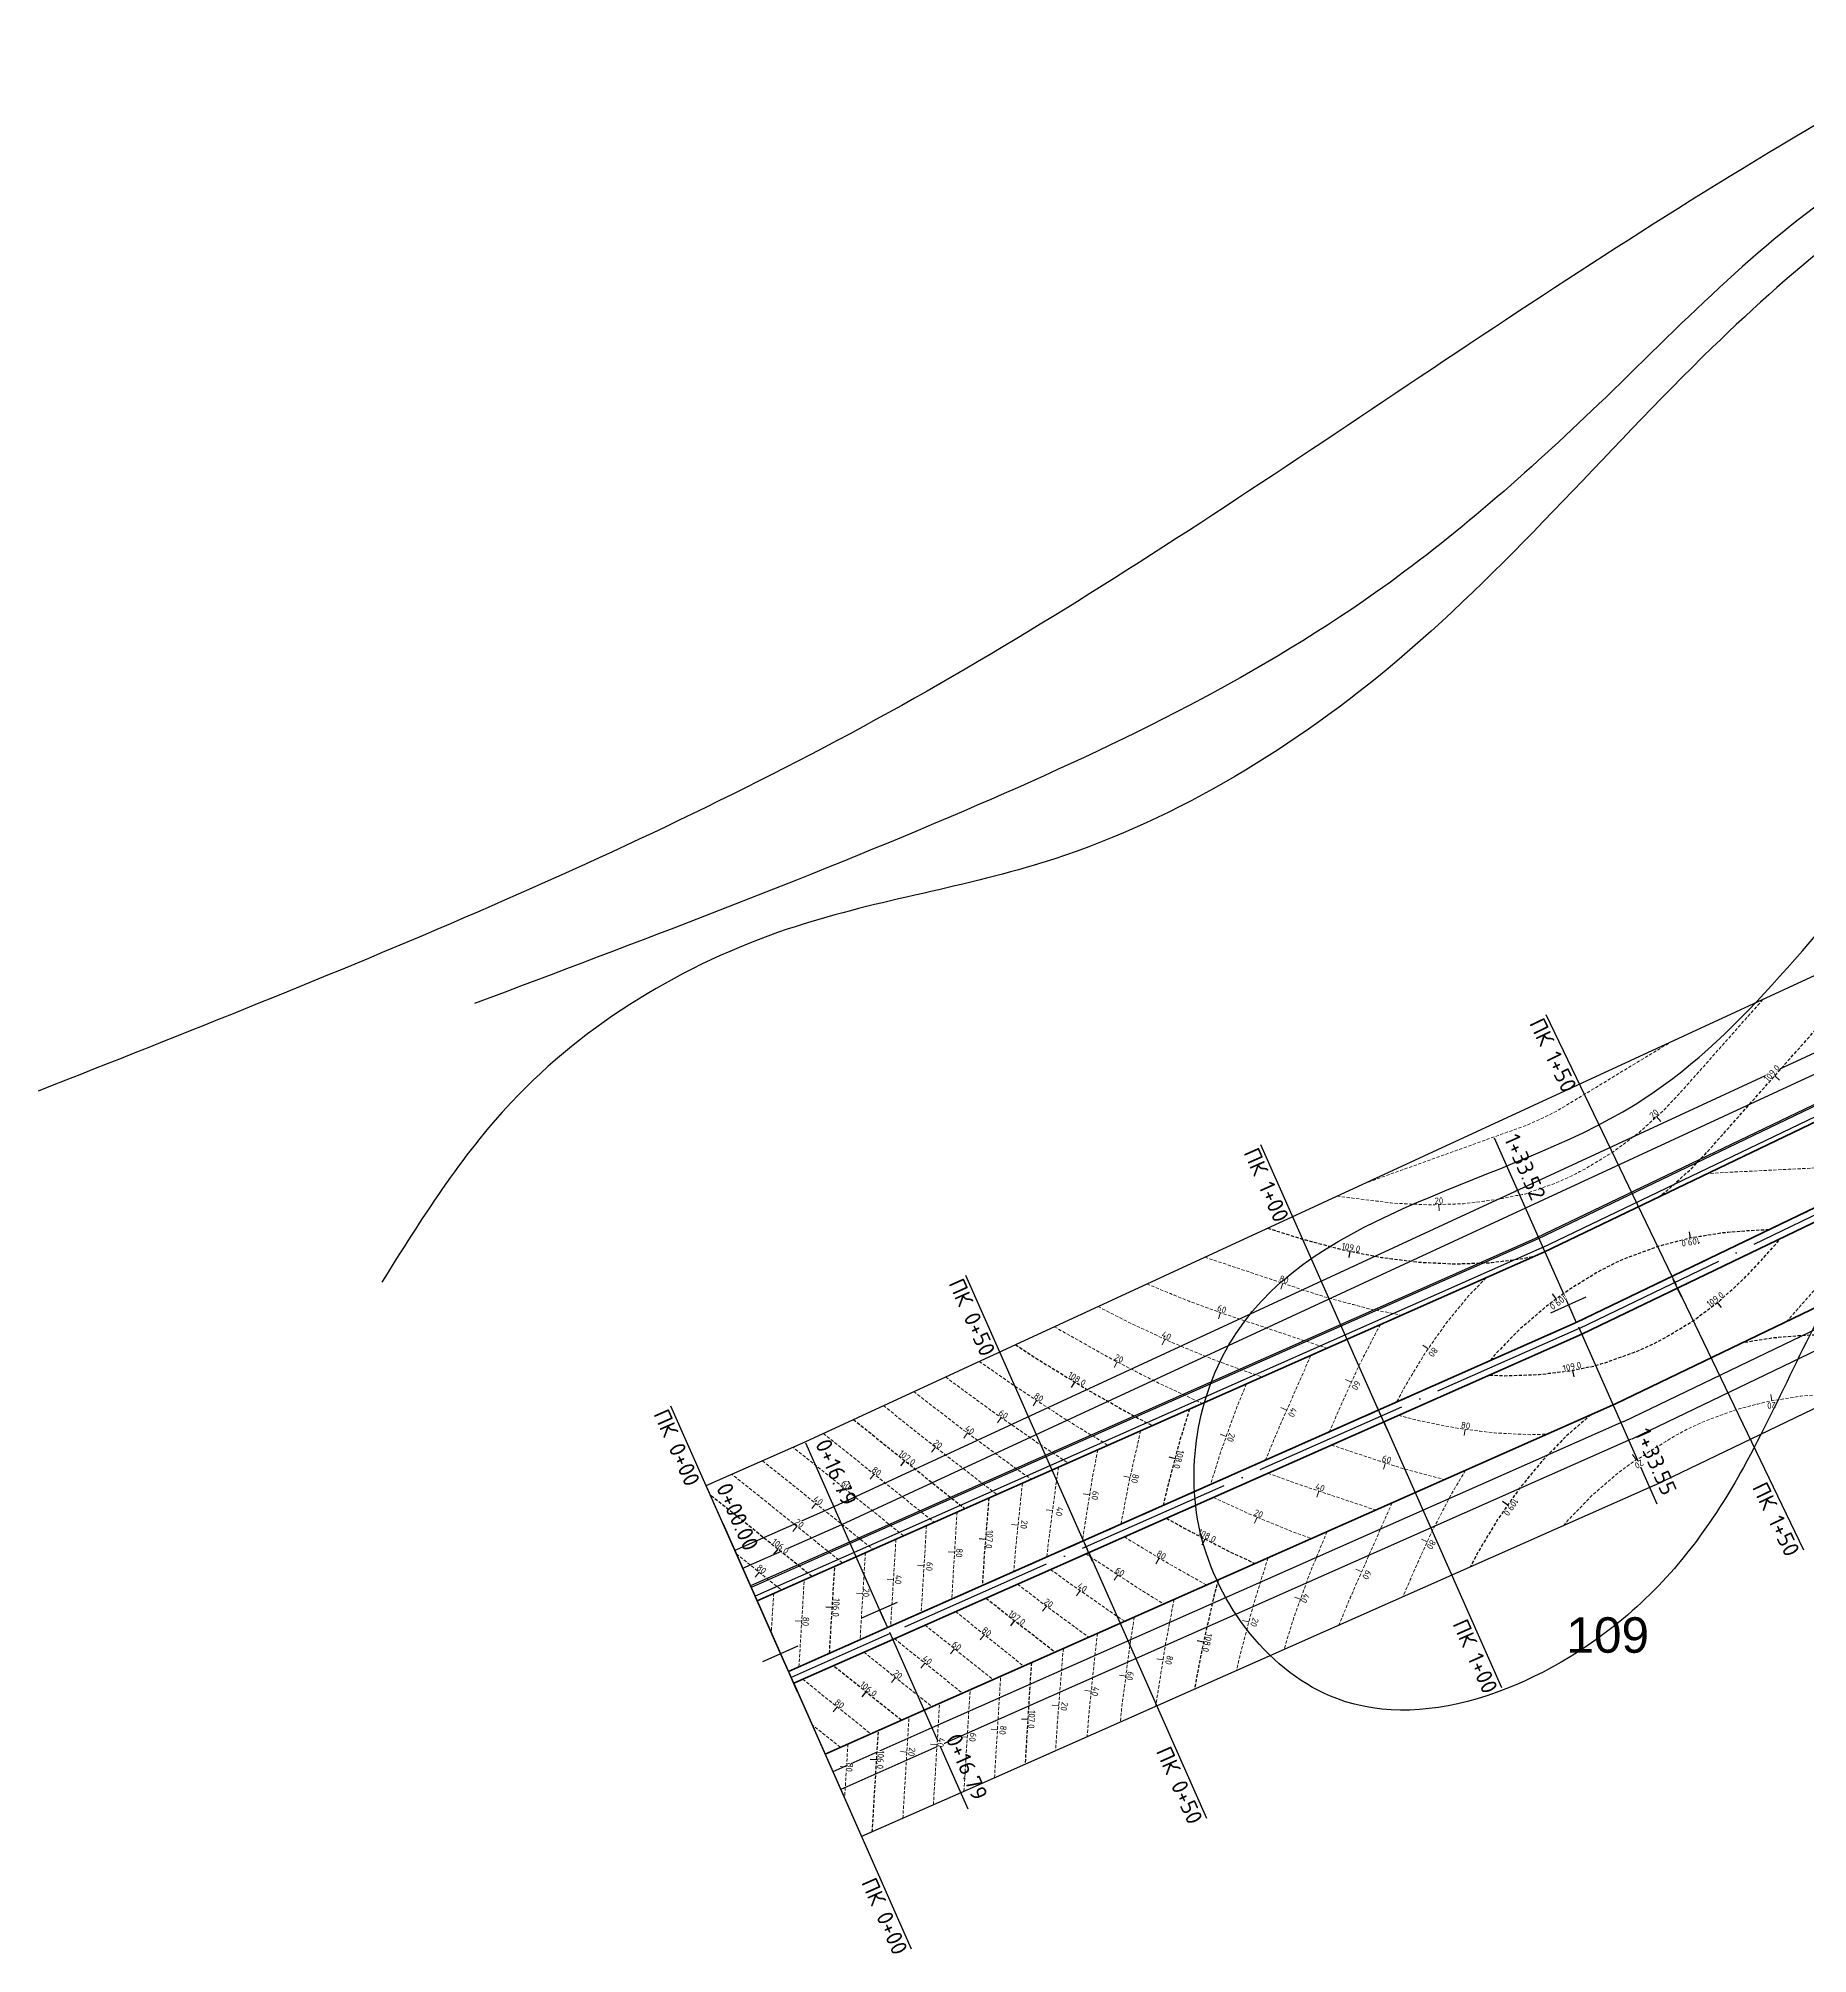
# Model space of a CAD drawing. Header units: metres. Extents: x 3746 to 7161, y 2134 to 3394.
# Drawn here: x 3745.5 to 4019.7, y 2146.8 to 2443.7 of the extents above; entities that cross this region are included whole.
import ezdxf

# ---------------------------------------------------------------- set-up
doc = ezdxf.new("R2010")
doc.units = ezdxf.units.M
for name, pattern in [('ACAD_ISO04W100', [30, 24, -3, 0, -3]), ('CENTER', [2, 1.25, -0.25, 0.25, -0.25]), ('DASHED', [0.75, 0.5, -0.25])]:
    doc.linetypes.add(name, pattern=pattern)
for name, color, linetype in [('C-ROAD-LINE', 1, 'Continuous'), ('C-ROAD-TEXT', 11, 'Continuous'), ('C-TOPO-MAJR', 9, 'Continuous'), ('C-TOPO-MAJR-N', 92, 'Continuous'), ('C-TOPO-MINR', 8, 'Continuous'), ('C-TOPO-MINR-N', 7, 'Continuous'), ('дорога', 7, 'Continuous'), ('Трасса_Броварський проспект_1-C-ROAD-TEXT', 1, 'Continuous'), ('Трасса_Броварський проспект_2-C-ROAD-TEXT', 11, 'Continuous')]:
    doc.layers.add(name, color=color, linetype=linetype)
doc.layers.add('горизонталі', color=160, linetype='Continuous', lineweight=25)
doc.styles.get("Standard").update_dxf_attribs({"font": 'arial.ttf'})
doc.styles.add('СПДС', font='isocpeur.ttf')

# ---------------------------------------------------------------- blocks, each defined once
blk = doc.blocks.new('НачКонКруговой')
for points in [[(-1.5, 1.5), (1.5, 1.5)], [(0, 1.5), (0, 0)]]:
    blk.add_lwpolyline(points)

msp = doc.modelspace()

# ---------------------------------------------------------------- linework, layer by layer
at = {"layer": 'C-ROAD-LINE', "color": 7, "linetype": 'CENTER', "lineweight": 30, "flags": 128}
for points in [[(3861.778, 2190.581), (3877.125, 2197.38), (3983.856, 2244.663), (4113.179, 2306.91), (4207.199, 2351.911), (4321.341, 2402.898), (4420.202, 2448.778), (4499.902, 2483.765), (4601.194, 2525.515), (4609.818, 2529.335)], [(3862.588, 2188.753), (3877.935, 2195.552), (3984.695, 2242.847), (4114.046, 2305.108), (4208.039, 2350.095), (4322.17, 2401.077), (4421.044, 2446.964), (4500.685, 2481.925), (4601.98, 2523.676), (4610.628, 2527.507)]]:
    msp.add_lwpolyline(points, dxfattribs=at)
at = {"layer": 'C-ROAD-TEXT', "color": 11, "linetype": 'Continuous', "lineweight": -3}
for p, q in [((3983.35, 2245.806), (3971.199, 2273.235)), ((3984.189, 2243.99), (3996.34, 2216.561)), ((3876.619, 2198.523), (3864.467, 2225.952)), ((3861.272, 2191.724), (3849.121, 2219.153)), ((3877.429, 2196.694), (3889.58, 2169.266))]:
    msp.add_line(p, q, dxfattribs=at)
at = {"layer": 'C-TOPO-MAJR-N', "color": 7, "linetype": 'DASHED', "lineweight": 30, "flags": 128}
for points, elevation in [([(3996.518, 2264.056), (3996.598, 2264.115), (3997.851, 2265.052), (3997.873, 2265.068), (3997.921, 2265.112), (4000.531, 2267.476), (4000.618, 2267.556), (4001.738, 2268.57), (4003.877, 2270.835), (4004.266, 2271.247), (4004.415, 2271.404), (4004.445, 2271.435), (4005.093, 2272.167), (4007.868, 2275.298), (4010.217, 2277.948), (4011.465, 2279.356), (4013.024, 2281.115), (4015.063, 2283.415), (4015.64, 2284.066), (4016.186, 2284.683), (4017.607, 2286.285), (4018.66, 2287.474), (4019.935, 2288.912), (4022.258, 2291.533), (4025.159, 2294.805), (4025.855, 2295.591), (4029.203, 2299.369), (4029.453, 2299.65), (4030.545, 2300.882), (4030.576, 2300.918), (4030.639, 2300.988), (4033.684, 2304.424)], 109), ([(3936.034, 2259.299), (3939.002, 2258.362), (3941.229, 2257.659), (3941.47, 2257.583), (3941.933, 2257.46), (3945.261, 2256.577), (3946.961, 2256.127), (3947.666, 2255.94), (3949.915, 2255.495), (3951.334, 2255.214), (3952.413, 2255), (3953.661, 2254.754), (3955.268, 2254.551), (3957.204, 2254.308), (3958.053, 2254.201), (3959.452, 2254.025), (3960.525, 2253.972), (3962.872, 2253.858), (3964.568, 2253.776), (3965.041, 2253.753), (3967.836, 2253.849), (3968.337, 2253.866), (3970.207, 2253.931), (3970.428, 2253.938), (3970.733, 2253.976), (3973.6, 2254.331), (3973.701, 2254.344), (3975.611, 2254.581), (3977.501, 2254.976)], 109), ([(3970.434, 2236.53), (3972.72, 2236.418), (3973.275, 2236.438), (3978.107, 2236.604), (3979.61, 2236.79), (3983.291, 2237.246), (3984.735, 2237.544), (3986.851, 2237.981), (3987.017, 2238.055), (3987.035, 2238.06), (3987.659, 2238.242), (3988.413, 2238.461), (3990.703, 2239.288), (3993.14, 2240.168), (3994.359, 2240.716), (3995.533, 2241.244), (3996.613, 2241.795), (3997.651, 2242.326), (3999.744, 2243.597), (4001.945, 2244.934), (4003.703, 2246.253), (4006.022, 2247.992), (4007.342, 2249.192), (4009.882, 2251.501), (4010.511, 2252.17), (4012.584, 2254.372), (4013.647, 2255.575), (4015.503, 2257.676)], 109), ([(4013.711, 2259.033), (4011.665, 2258.931), (4010.489, 2258.872), (4007.342, 2258.614), (4006.559, 2258.55), (4002.998, 2257.978), (4001.408, 2257.722), (3998.431, 2256.95), (3996.475, 2256.443), (3993.887, 2255.495), (3991.758, 2254.714), (3990.614, 2254.197), (3989.591, 2253.734), (3988.357, 2253.1), (3987.258, 2252.535), (3984.879, 2251.074), (3982.975, 2249.905), (3982.608, 2249.611), (3981.99, 2249.177), (3981.918, 2249.163), (3981.818, 2249.09), (3979.979, 2247.743), (3978.979, 2246.979), (3977.78, 2245.947), (3975.02, 2243.571), (3974.328, 2242.859), (3971.264, 2239.706), (3971.125, 2239.537), (3970.459, 2238.728)], 109), ([(4047.104, 2244.031), (4039.686, 2243.66), (4038.825, 2243.617), (4035.942, 2243.473), (4033.205, 2243.336), (4028.848, 2243.118), (4021.246, 2242.737), (4018.257, 2242.588), (4018.062, 2242.572), (4018.015, 2242.568), (4014.727, 2242.299), (4014.327, 2242.266), (4009.568, 2241.501)], 109), ([(3896.943, 2241.234), (3900.192, 2239.107), (3900.537, 2238.881), (3901.336, 2238.393), (3905.126, 2236.075), (3906.733, 2235.092), (3908.037, 2234.295), (3909.82, 2233.286), (3912.502, 2231.769), (3914.903, 2230.41), (3915.335, 2230.166), (3918.181, 2228.693)], 108), ([(3871.841, 2229.635), (3875.448, 2226.742), (3877, 2225.498), (3881.072, 2222.232), (3885.482, 2218.696), (3885.766, 2218.468), (3885.836, 2218.411), (3888.69, 2216.141), (3888.762, 2216.083), (3888.841, 2216.022), (3889.11, 2215.814)], 107), ([(3923.924, 2231.237), (3922.923, 2228.005), (3922.445, 2226.461), (3921.52, 2222.974), (3920.397, 2218.739), (3920.2, 2217.865), (3919.849, 2216.307)], 108), ([(3986.128, 2230.364), (3982.694, 2227.407), (3982.323, 2227.088), (3981.563, 2226.306), (3981.446, 2226.186), (3979.209, 2223.883), (3978.567, 2223.222), (3976.3, 2220.465), (3975.013, 2218.9), (3974.587, 2218.291), (3974.231, 2217.784), (3973.079, 2216.141), (3971.662, 2214.12), (3970.762, 2212.623), (3968.514, 2208.883), (3968.445, 2208.75), (3967.826, 2207.554), (3967.753, 2207.412), (3967.419, 2206.768)], 109), ([(3865.412, 2205.316), (3864.027, 2206.426), (3863.324, 2206.99), (3858.403, 2210.936), (3854.842, 2213.792), (3850.073, 2217.616), (3849.652, 2217.954)], 106), ([(3892.824, 2217.46), (3892.422, 2212.406), (3892.113, 2208.519), (3892.048, 2207.517), (3891.872, 2204.788), (3891.834, 2204.176), (3891.817, 2203.889)], 107), ([(3920.347, 2214.341), (3923.014, 2212.832), (3926.041, 2211.265), (3930.11, 2209.159), (3934.085, 2207.305)], 108), ([(3868.141, 2193.4), (3868.492, 2199.163), (3868.963, 2206.889)], 106), ([(3928.372, 2204.774), (3927.909, 2203.027), (3927.703, 2202.249), (3927.372, 2200.782), (3927.272, 2200.34), (3926.505, 2196.939), (3925.858, 2194.069), (3925.454, 2191.942), (3924.671, 2187.824)], 108), ([(3892.41, 2201.964), (3893.516, 2201.077), (3893.94, 2200.74), (3896.441, 2198.749), (3903.127, 2193.588)], 107), ([(3879.277, 2183.021), (3875.438, 2186.099), (3868.734, 2191.475)], 106), ([(3899.414, 2191.943), (3899.279, 2189.846), (3899.257, 2189.511), (3899.195, 2188.556), (3899.179, 2188.295), (3898.762, 2181.456), (3898.443, 2176.201)], 107), ([(3874.767, 2165.711), (3874.943, 2168.595), (3875.035, 2170.12), (3875.435, 2176.687), (3875.725, 2181.448)], 106)]:
    msp.add_lwpolyline(points, dxfattribs=dict(at, elevation=elevation))
at = {"layer": 'C-TOPO-MINR-N', "color": 7, "linetype": 'DASHED', "lineweight": 5, "flags": 128}
for points, elevation in [([(3946.759, 2264.255), (3952.918, 2263.48), (3953.154, 2263.451), (3955.117, 2263.203), (3955.402, 2263.168), (3958.14, 2263.034), (3958.821, 2263.001), (3959.314, 2262.977), (3960.991, 2262.896), (3961.931, 2262.928), (3964.286, 2263.009), (3965.009, 2263.034), (3966.377, 2263.081), (3968.275, 2263.316), (3969.549, 2263.474), (3970.671, 2263.611), (3971.554, 2263.721), (3972.989, 2264.021), (3974.61, 2264.358), (3974.717, 2264.35), (3974.944, 2264.397), (3975.492, 2264.52), (3975.919, 2264.583), (3977.595, 2265.185), (3979.172, 2265.751), (3979.869, 2266.002), (3980.65, 2266.282), (3981.931, 2266.855), (3983.045, 2267.353), (3983.382, 2267.525), (3983.772, 2267.723), (3984.42, 2268.053), (3985.164, 2268.431), (3986.567, 2269.28), (3988.12, 2270.22), (3988.807, 2270.635), (3989.462, 2271.032), (3990.893, 2272.101), (3992.269, 2273.13), (3992.862, 2273.573), (3993.544, 2274.083), (3995.07, 2275.465), (3996.201, 2276.49), (3996.94, 2277.16), (3997.409, 2277.584), (3998.304, 2278.532), (3999.937, 2280.261), (3999.992, 2280.319), (4000.115, 2280.45), (4002.778, 2283.453), (4003.539, 2284.312), (4004.183, 2285.039), (4007.136, 2288.371), (4012.819, 2294.782)], 109.2), ([(3950.897, 2266.167), (3976.311, 2275.293), (3976.321, 2275.296), (3976.336, 2275.303), (3978.716, 2276.368), (3979.436, 2276.734), (3979.443, 2276.738), (3980.825, 2277.441), (3980.835, 2277.446), (3998.727, 2288.27)], 109.4), ([(4035.106, 2269.331), (4028.498, 2269), (4023.837, 2268.767), (4016.719, 2268.411), (4006.152, 2267.882), (4005.94, 2267.865), (4004.144, 2267.718)], 108.8), ([(4016.369, 2244.775), (4016.863, 2245.3), (4016.921, 2245.362), (4024.196, 2253.596), (4028.645, 2258.632), (4032.049, 2262.485), (4036.898, 2267.974)], 108.8), ([(3926.284, 2254.793), (3930.229, 2253.476), (3935.072, 2251.859), (3936.647, 2251.334), (3938.568, 2250.692), (3941.755, 2249.628), (3942.43, 2249.415), (3943.052, 2249.219), (3944.088, 2248.892), (3945.52, 2248.44), (3948.274, 2247.709), (3949.312, 2247.434), (3949.841, 2247.294), (3951.717, 2246.797), (3952.232, 2246.695), (3955.384, 2246.071), (3956.783, 2245.794)], 108.8), ([(3917.315, 2250.649), (3920.959, 2249.147), (3921.266, 2249.02), (3921.52, 2248.915), (3923.862, 2247.95), (3926.641, 2246.952), (3927.842, 2246.521), (3928.779, 2246.184), (3929.364, 2245.974), (3931.814, 2245.156), (3934.279, 2244.333), (3936.399, 2243.626), (3940.697, 2242.191), (3945.232, 2240.677)], 108.6), ([(3969.886, 2251.599), (3967.597, 2249.244), (3967.214, 2248.849), (3964.625, 2245.702), (3963.66, 2244.527), (3961.861, 2241.962), (3960.308, 2239.748), (3959.284, 2238.045), (3957.159, 2234.511), (3956.877, 2233.967), (3956.034, 2232.337)], 108.8), ([(3909.747, 2247.151), (3911.575, 2246.205), (3913.978, 2244.961), (3914.33, 2244.78), (3915.073, 2244.433), (3918.547, 2242.813), (3920.156, 2242.062), (3921.222, 2241.565), (3923.165, 2240.764), (3925.316, 2239.877), (3927.101, 2239.142), (3927.913, 2238.807), (3928.876, 2238.461), (3931.892, 2237.378), (3932.073, 2237.313), (3933.414, 2236.831), (3935.203, 2236.234)], 108.4), ([(3953.529, 2244.353), (3953.204, 2243.812), (3953.109, 2243.654), (3950.987, 2239.554), (3950.163, 2237.961), (3949.314, 2236.115), (3948.513, 2234.374), (3947.066, 2231.085), (3945.579, 2227.706)], 108.6), ([(3902.964, 2244.017), (3907.701, 2241.336), (3908.452, 2240.911), (3909.124, 2240.531), (3911.285, 2239.309), (3913.143, 2238.347), (3915.626, 2237.062), (3916.743, 2236.484), (3918.38, 2235.637), (3921.846, 2234.02), (3922.597, 2233.67), (3922.945, 2233.507), (3925.273, 2232.422), (3925.372, 2232.381), (3925.959, 2232.139)], 108.2), ([(3891.335, 2238.643), (3893.816, 2236.917), (3894.128, 2236.699), (3896.884, 2234.782), (3899.703, 2232.936), (3901.597, 2231.696), (3902.883, 2230.854), (3904.587, 2229.738), (3908.535, 2227.324), (3909.176, 2226.932), (3909.448, 2226.766), (3911.289, 2225.64)], 107.8), ([(3942.725, 2239.566), (3940.067, 2233.527), (3937.481, 2227.651), (3937.031, 2226.563), (3935.694, 2223.326)], 108.4), ([(3886.106, 2236.227), (3889.232, 2233.929), (3889.882, 2233.452), (3890.524, 2232.98), (3893.029, 2231.139), (3895.307, 2229.555), (3897.866, 2227.774), (3900.12, 2226.205), (3900.934, 2225.639), (3901.767, 2225.094), (3905.112, 2222.904)], 107.6), ([(3881.195, 2233.957), (3884.867, 2231.123), (3885.746, 2230.444), (3887.851, 2228.819), (3888.971, 2227.954), (3891.245, 2226.284), (3893.932, 2224.309), (3896.591, 2222.356), (3897.079, 2221.996), (3899.408, 2220.376)], 107.4), ([(3932.75, 2235.148), (3931.589, 2232.337), (3931.198, 2231.392), (3929.889, 2227.759), (3928.745, 2224.583), (3928.242, 2222.959), (3927.189, 2219.559)], 108.2), ([(4025.709, 2233.733), (4022.594, 2233.577), (4022.573, 2233.576), (4022.352, 2233.558), (4021.974, 2233.527), (4018.664, 2233.256), (4017.583, 2233.082), (4013.513, 2232.428), (4013.055, 2232.309), (4011.988, 2232.032), (4010.857, 2231.739), (4008.58, 2231.149), (4006.799, 2230.496), (4003.863, 2229.42), (4003.299, 2229.165), (4002.454, 2228.783), (4002.149, 2228.645), (4001.696, 2228.44), (4000.76, 2227.959), (3999.363, 2227.24), (3997.717, 2226.23), (3995.08, 2224.61), (3994.663, 2224.317), (3993.909, 2223.785), (3993.908, 2223.785), (3993.906, 2223.784), (3993.642, 2223.661), (3993.641, 2223.661), (3993.601, 2223.643), (3993.525, 2223.61), (3993.436, 2223.571), (3993.268, 2223.497), (3992.309, 2222.797), (3990.332, 2221.353), (3989.298, 2220.463), (3986.374, 2217.945), (3986.22, 2217.787), (3985.497, 2217.043), (3985.114, 2216.648), (3982.618, 2214.079), (3982.504, 2213.941), (3981.872, 2213.172)], 109.2), ([(3876.504, 2231.79), (3879.982, 2229.001), (3881.431, 2227.839), (3881.525, 2227.764), (3881.786, 2227.554), (3882.774, 2226.768), (3884.711, 2225.226), (3886.854, 2223.572), (3889.796, 2221.301), (3890.473, 2220.779), (3893.022, 2218.811), (3893.257, 2218.638), (3894.095, 2218.023)], 107.2), ([(3956.321, 2230.277), (3959.396, 2229.462), (3960.803, 2229.184), (3965.39, 2228.276), (3968.938, 2227.83), (3971.182, 2227.547), (3976.201, 2227.303), (3976.771, 2227.275), (3979.358, 2227.365)], 108.8), ([(3867.177, 2227.48), (3872.568, 2223.157), (3876.538, 2219.973), (3881.05, 2216.355), (3882.163, 2215.463), (3884.352, 2213.707)], 106.8), ([(3916.347, 2227.881), (3915.165, 2222.641), (3914.502, 2219.702), (3914.052, 2217.335), (3913.305, 2213.408)], 107.8), ([(3879.617, 2211.609), (3877.629, 2213.203), (3876.618, 2214.014), (3875.266, 2215.098), (3871.429, 2218.175), (3869.417, 2219.788), (3868.137, 2220.815), (3867.539, 2221.294), (3865.975, 2222.549), (3862.485, 2225.347)], 106.6), ([(3909.709, 2224.94), (3909.147, 2221.987), (3908.809, 2220.208), (3908.222, 2216.503), (3907.369, 2211.114), (3907.35, 2210.969), (3907.323, 2210.758)], 107.6), ([(3945.929, 2225.673), (3953.485, 2223.151), (3955.638, 2222.471), (3957.25, 2221.962), (3963.443, 2220.32), (3963.447, 2220.319), (3963.454, 2220.318)], 108.6), ([(3870.147, 2207.414), (3867.755, 2209.331), (3862.937, 2213.195), (3859.274, 2216.133), (3857.313, 2217.705), (3853.015, 2221.152)], 106.2), ([(3857.75, 2223.25), (3861.847, 2219.964), (3863.705, 2218.474), (3867.066, 2215.779), (3870.026, 2213.406), (3870.582, 2212.959), (3872.187, 2211.672), (3874.882, 2209.511)], 106.4), ([(3903.634, 2222.249), (3903.442, 2221.038), (3903.318, 2220.257), (3902.688, 2215.391), (3902.081, 2210.706), (3901.977, 2209.704), (3901.835, 2208.327)], 107.4), ([(3936.064, 2221.303), (3941.093, 2219.497), (3952.789, 2215.592)], 108.4), ([(3966.707, 2221.759), (3964.913, 2218.775), (3964.463, 2218.026), (3963.934, 2217.003), (3963.775, 2216.697), (3962.379, 2213.998), (3961.517, 2212.332), (3960.774, 2210.716), (3959.868, 2208.744), (3959.365, 2207.602), (3958.121, 2204.773), (3957.674, 2203.757), (3956.959, 2202.132)], 108.8), ([(3898.022, 2219.762), (3897.428, 2214.02), (3896.996, 2209.841), (3896.864, 2208.192), (3896.694, 2206.049)], 107.2), ([(3887.909, 2215.282), (3887.84, 2214.223), (3887.821, 2213.931), (3887.318, 2205.663), (3887.082, 2201.791)], 106.8), ([(3927.633, 2217.568), (3932.952, 2215.088), (3937.326, 2213.285), (3939.643, 2212.33), (3942.836, 2211.183)], 108.2), ([(3955.296, 2216.703), (3954.282, 2214.397), (3954.07, 2213.916), (3951.322, 2207.671), (3948.836, 2202.02), (3948.79, 2201.908), (3948.627, 2201.514), (3948.305, 2200.734), (3947.072, 2197.751)], 108.6), ([(3883.168, 2213.182), (3882.801, 2207.151), (3882.347, 2199.693)], 106.6), ([(3945.268, 2212.26), (3944.971, 2211.585), (3944.785, 2211.163), (3944.593, 2210.698), (3944.576, 2210.657), (3943.108, 2207.104), (3942.553, 2205.76), (3941.386, 2202.519), (3940.101, 2198.952), (3939.967, 2198.518), (3939.576, 2197.256), (3939.334, 2196.473), (3938.561, 2193.979)], 108.4), ([(3853.703, 2208.811), (3858.087, 2205.294), (3858.892, 2204.649), (3859.494, 2204.167), (3860.677, 2203.218)], 105.8), ([(3873.698, 2208.987), (3873.491, 2205.584), (3873.042, 2198.223), (3872.876, 2195.498)], 106.2), ([(3878.433, 2211.085), (3878.284, 2208.639), (3877.966, 2203.418), (3877.612, 2197.596)], 106.4), ([(3907.878, 2208.817), (3908.614, 2208.305), (3909.997, 2207.399), (3916.317, 2203.261), (3919.947, 2201.041)], 107.6), ([(3913.825, 2211.451), (3919.767, 2207.818), (3926.563, 2203.972)], 107.8), ([(3902.405, 2206.392), (3904.759, 2204.662), (3910.078, 2200.961), (3912.664, 2199.162), (3913.892, 2198.358)], 107.4), ([(3936.085, 2208.191), (3936.06, 2208.121), (3936.05, 2208.095), (3935.573, 2206.555), (3935.525, 2206.399), (3934.345, 2202.587), (3933.801, 2200.829), (3932.972, 2197.702), (3931.753, 2193.106), (3931.699, 2192.866), (3931.323, 2191.197), (3931.294, 2191.07), (3931.216, 2190.724)], 108.2), ([(3863.406, 2191.303), (3863.942, 2200.102), (3864.228, 2204.791)], 105.8), ([(3897.277, 2204.12), (3900.701, 2201.477), (3908.311, 2195.885)], 107.2), ([(3859.493, 2202.694), (3859.392, 2201.042), (3859.12, 2196.581)], 105.6), ([(3887.675, 2199.866), (3897.566, 2191.934), (3898.22, 2191.414)], 106.8), ([(3921.528, 2201.741), (3920.629, 2197.016), (3920.165, 2194.574), (3919.995, 2193.5), (3919.829, 2192.452), (3919.486, 2190.285), (3918.726, 2185.48), (3918.711, 2185.366), (3918.686, 2185.172)], 107.8), ([(3882.939, 2197.769), (3886.315, 2195.062), (3893.482, 2189.315)], 106.6), ([(3915.37, 2199.013), (3914.882, 2195.929), (3914.675, 2194.623), (3914.104, 2190.212), (3913.438, 2185.072), (3913.408, 2184.775), (3913.197, 2182.739)], 107.6), ([(3878.204, 2195.671), (3883.158, 2191.698), (3888.747, 2187.217)], 106.4), ([(3904.384, 2194.145), (3904.329, 2193.606), (3904.302, 2193.349), (3903.826, 2187.355), (3903.47, 2182.883), (3903.43, 2182.252), (3903.308, 2180.369), (3903.298, 2180.22), (3903.229, 2179.152), (3903.2, 2178.67), (3903.178, 2178.299)], 107.2), ([(3909.682, 2196.493), (3909.496, 2195.058), (3909.387, 2194.214), (3909.206, 2192.461), (3909.146, 2191.878), (3908.763, 2188.172), (3908.353, 2184.206), (3908.235, 2182.718), (3908.055, 2180.461)], 107.4), ([(3873.469, 2193.573), (3881.755, 2186.929), (3884.012, 2185.119)], 106.2), ([(3863.999, 2189.378), (3865.538, 2188.144), (3874.542, 2180.923)], 105.8), ([(3893.708, 2174.103), (3893.821, 2175.97), (3893.882, 2176.958), (3894.325, 2184.242), (3894.665, 2189.839)], 106.8), ([(3884.237, 2169.906), (3884.33, 2171.433), (3884.458, 2173.538), (3884.61, 2176.033), (3884.849, 2179.946), (3884.955, 2181.696), (3885.196, 2185.643)], 106.4), ([(3888.973, 2172.004), (3889.216, 2176.006), (3889.324, 2177.781), (3889.534, 2181.226), (3889.831, 2186.101), (3889.887, 2187.028), (3889.93, 2187.741)], 106.6), ([(3869.807, 2178.826), (3865.432, 2182.334)], 105.6), ([(3879.502, 2167.809), (3879.883, 2174.06), (3880.408, 2182.681), (3880.461, 2183.546)], 106.2), ([(3870.99, 2179.35), (3870.988, 2179.313), (3870.985, 2179.263), (3870.655, 2173.851), (3870.478, 2170.943)], 105.8)]:
    msp.add_lwpolyline(points, dxfattribs=dict(at, elevation=elevation))
at = {"layer": 'горизонталі'}
msp.add_spline([(4116.328, 2466.646), (4096.998, 2459.789), (4063.129, 2441.275), (4026.045, 2421.228), (3987.289, 2386.981), (3952.751, 2357.795), (3888.957, 2323.937), (3813.117, 2294.089)], degree=3, dxfattribs=at)
at = {"layer": 'дорога', "ltscale": 0.5}
msp.add_lwpolyline([(3977.755, 2257.818), (4106.114, 2319.428, 0.0243199), (4107.567, 2320.214), (4133.647, 2336.017, -0.0245951), (4135.118, 2336.812), (4189.916, 2363.04, 0.2913645), (4199.576, 2378.538), (4199.407, 2396.091), (4196.996, 2407.544), (4187.108, 2438.632), (4174.627, 2473.513), (4165.104, 2496.219), (4155.951, 2510.465), (4131.446, 2548.284), (4096.424, 2601.062)], format="xyb", dxfattribs=at)
at = {"layer": 'дорога'}
for points in [[(4096.632, 2601.2), (4131.655, 2548.421), (4156.161, 2510.601), (4165.326, 2496.336), (4174.86, 2473.603), (4187.345, 2438.712), (4197.238, 2407.608), (4199.656, 2396.118), (4199.828, 2378.378, -0.2913645), (4190.168, 2362.879), (4135.209, 2336.575, 0.0245909), (4133.739, 2335.78), (4107.709, 2320.008, -0.0243103), (4106.256, 2319.222), (3977.863, 2257.593)], [(3978.512, 2256.24), (4107.105, 2317.986, 0.024423), (4108.564, 2318.776), (4134.256, 2334.363, -0.0247356), (4135.735, 2335.163), (4191.677, 2361.939, 0.2913645), (4201.337, 2377.437), (4201.155, 2396.282), (4198.691, 2407.991), (4188.766, 2439.192), (4176.259, 2474.146), (4166.659, 2497.037), (4157.421, 2511.414), (4132.909, 2549.243), (4097.882, 2602.03)], [(4091.424, 2597.744), (4126.428, 2544.994), (4150.909, 2507.212), (4159.773, 2493.416), (4169.031, 2471.34), (4181.423, 2436.711), (4191.187, 2406.013), (4193.413, 2395.438), (4193.54, 2382.297, -0.2913645), (4183.88, 2366.799), (4132.679, 2342.293, 0.0243014), (4131.226, 2341.508), (4104.278, 2325.223, -0.0275272), (4102.626, 2324.345), (3868.822, 2216.123), (3853.475, 2209.325)], [(3849.02, 2219.382), (3864.366, 2226.181), (4096.327, 2333.372, 0.0283861), (4098.029, 2334.279), (4125.283, 2350.854, -0.0250027), (4126.777, 2351.663), (4172.813, 2373.697, 0.2913644), (4182.472, 2389.195), (4182.424, 2394.24), (4180.537, 2403.206), (4171, 2433.19), (4158.774, 2467.357), (4150, 2488.277), (4141.666, 2501.248), (4117.23, 2538.962), (4082.259, 2591.662)], [(3854.69, 2206.582), (3870.037, 2213.38), (4104.323, 2321.872, 0.0275586), (4105.977, 2322.751), (4132.511, 2338.797, -0.0243736), (4133.969, 2339.584), (4186.871, 2364.905)]]:
    msp.add_lwpolyline(points, format="xyb", dxfattribs=at)
at = {"layer": 'дорога', "color": 7, "lineweight": 35}
msp.add_lwpolyline([(4135.224, 2334.088), (4108.992, 2318.16, -0.024491), (4107.528, 2317.367), (3978.837, 2255.564)], format="xyb", dxfattribs=at)
at = {"layer": 'дорога', "lineweight": 35}
for points in [[(3983.856, 2244.663), (4113.179, 2306.91)], [(3984.695, 2242.847), (4114.046, 2305.108)], [(3984.695, 2242.847), (3877.935, 2195.552), (3862.588, 2188.753)]]:
    msp.add_lwpolyline(points, dxfattribs=at)
at = {"layer": 'дорога', "linetype": 'ACAD_ISO04W100'}
for points in [[(3984.29, 2243.762), (4113.612, 2306.009)], [(3984.29, 2243.762), (3877.53, 2196.466), (3862.183, 2189.667)]]:
    msp.add_lwpolyline(points, dxfattribs=at)
at = {"layer": 'дорога', "color": 7, "lineweight": 35}
for points in [[(3989.928, 2232.048), (4119.251, 2294.295)], [(3978.837, 2255.564), (3872.264, 2208.352), (3856.918, 2201.553)], [(3983.856, 2244.663), (3877.125, 2197.38), (3861.778, 2190.581)], [(3989.928, 2232.048), (3882.796, 2184.58), (3867.449, 2177.781)]]:
    msp.add_lwpolyline(points, dxfattribs=at)
at = {"layer": 'дорога'}
for points in [[(3991.229, 2229.345), (4120.552, 2291.592)], [(3992.531, 2226.642), (4121.853, 2288.889)], [(3996, 2219.433), (4125.295, 2281.667)], [(3977.824, 2257.85), (3871.252, 2210.637), (3855.905, 2203.839)], [(3977.926, 2257.622), (3871.353, 2210.409), (3856.007, 2203.61)], [(3978.533, 2256.25), (3871.961, 2209.037), (3856.614, 2202.239)], [(3991.144, 2229.305), (3884.011, 2181.837), (3868.664, 2175.038)], [(3996, 2219.433), (3888.467, 2171.78), (3873.12, 2164.981)], [(3851.606, 2213.542), (3876.934, 2156.37)]]:
    msp.add_lwpolyline(points, dxfattribs=at)
at = {"layer": 'дорога', "color": 7}
msp.add_lwpolyline([(3992.359, 2226.562), (3885.226, 2179.094), (3869.879, 2172.296)], dxfattribs=at)
at = {"layer": 'Трасса_Броварський проспект_1-C-ROAD-TEXT', "color": 1, "linetype": 'Continuous', "lineweight": -3}
for p, q in [((3998.705, 2251.81), (3979.188, 2292.357)), ((3953.208, 2231.085), (3934.982, 2272.229)), ((3907.493, 2210.833), (3889.267, 2251.977)), ((3861.778, 2190.581), (3843.551, 2231.725))]:
    msp.add_line(p, q, dxfattribs=at)
at = {"layer": 'Трасса_Броварський проспект_1-C-ROAD-TEXT', "color": 1, "linetype": 'Continuous', "lineweight": 30}
for p, q in [((3999.356, 2250.458), (3998.054, 2253.161)), ((3953.816, 2229.714), (3952.601, 2232.457)), ((3908.101, 2209.462), (3906.886, 2212.205)), ((3862.386, 2189.21), (3861.171, 2191.953))]:
    msp.add_line(p, q, dxfattribs=at)
at = {"layer": 'Трасса_Броварський проспект_2-C-ROAD-TEXT', "color": 1, "linetype": 'Continuous', "lineweight": 30}
for p, q in [((4000.166, 2248.629), (3998.865, 2251.332)), ((3954.626, 2227.886), (3953.411, 2230.629)), ((3908.911, 2207.634), (3907.696, 2210.376)), ((3863.196, 2187.381), (3861.981, 2190.124))]:
    msp.add_line(p, q, dxfattribs=at)
at = {"layer": 'Трасса_Броварський проспект_2-C-ROAD-TEXT', "color": 1, "linetype": 'Continuous', "lineweight": -3}
for p, q in [((3999.515, 2249.981), (4019.032, 2209.433)), ((3954.018, 2229.257), (3972.245, 2188.114)), ((3908.303, 2209.005), (3926.53, 2167.862)), ((3862.588, 2188.753), (3880.815, 2147.609))]:
    msp.add_line(p, q, dxfattribs=at)

# ---------------------------------------------------------------- block references
at = {"layer": 'C-ROAD-TEXT', "color": 11, "linetype": 'Continuous', "lineweight": -3, "xscale": 2, "yscale": 2, "zscale": 2}
for p, rotation in [((3983.856, 2244.663), 23.89355825739934), ((3877.125, 2197.38), 23.89380298345861), ((3861.778, 2190.581), 23.89380298345861)]:
    msp.add_blockref('НачКонКруговой', p, dxfattribs=dict(at, rotation=rotation))

# ---------------------------------------------------------------- texts
at = {"layer": 'C-ROAD-TEXT', "color": 11, "linetype": 'Continuous', "lineweight": -3, "char_height": 2.5, "style": 'СПДС'}
for s, insert, attachment_point, rotation in [('1+33.52', (3972.595, 2273.169), 7, 293.89354), ('1+33.55', (3997.225, 2217.637), 9, 293.8938), ('0+16.79', (3865.863, 2225.887), 7, 293.89378), ('0+00.00', (3850.517, 2219.088), 7, 293.89378), ('0+16.79', (3890.465, 2170.341), 9, 293.8938)]:
    msp.add_mtext(s, dxfattribs=dict(at, insert=insert, attachment_point=attachment_point, rotation=rotation))
at = {"layer": 'горизонталі', "insert": (3982.316, 2198.982), "char_height": 5.5, "attachment_point": 1}
msp.add_mtext_dynamic_manual_height_columns('109', width=1471.47524, gutter_width=12.5, heights=[0], dxfattribs=at)
at = {"layer": 'Трасса_Броварський проспект_1-C-ROAD-TEXT', "color": 1, "linetype": 'Continuous', "lineweight": -3, "char_height": 2.5, "attachment_point": 1, "style": 'СПДС'}
for s, insert, rotation in [('ПК{\\fISOCPEUR|b0|i0|c204|p34; }1+50', (3978.738, 2292.14), 295.70314), ('ПК{\\fISOCPEUR|b0|i0|c204|p34; }1+00', (3934.524, 2272.026), 293.89354), ('ПК{\\fISOCPEUR|b0|i0|c204|p34; }0+50', (3888.809, 2251.774), 293.89354), ('ПК{\\fISOCPEUR|b0|i0|c204|p34; }0+00', (3843.094, 2231.522), 293.89378)]:
    msp.add_mtext(s, dxfattribs=dict(at, insert=insert, rotation=rotation))
at = {"layer": 'Трасса_Броварський проспект_2-C-ROAD-TEXT', "color": 1, "linetype": 'Continuous', "lineweight": -3, "char_height": 2.5, "attachment_point": 3, "style": 'СПДС'}
for s, insert, rotation in [('ПК{\\fISOCPEUR|b0|i0|c204|p34; }1+50', (4018.582, 2209.216), 295.70296), ('ПК{\\fISOCPEUR|b0|i0|c204|p34; }1+00', (3971.788, 2187.911), 293.8938), ('ПК{\\fISOCPEUR|b0|i0|c204|p34; }0+50', (3926.073, 2167.659), 293.8938), ('ПК{\\fISOCPEUR|b0|i0|c204|p34; }0+00', (3880.358, 2147.407), 293.8938)]:
    msp.add_mtext(s, dxfattribs=dict(at, insert=insert, rotation=rotation))

# ---------------------------------------------------------------- next in the draw order: texts
at = {"layer": 'C-TOPO-MAJR', "color": 7, "linetype": 'Continuous', "lineweight": -3, "char_height": 1, "width": 2.727, "attachment_point": 5, "style": 'СПДС', "bg_fill": 3, "box_fill_scale": 1, "bg_fill_color": 256, "bg_fill_true_color": 13158600, "bg_fill_transparency": 0}
for s, insert, rotation in [('109.0', (4014.163, 2283.304, 109), 48.44768), ('109.0', (3948.946, 2256.298, 109), 348.80763), ('109.0', (4001.577, 2257.141, 109), 189.13308), ('109.0', (3981.079, 2247.805, 109), 216.22534), ('109.0', (4005.372, 2248.255, 109), 36.87754), ('109.0', (3983.187, 2237.837, 109), 11.65422), ('108.0', (3906.492, 2235.943, 108), 328.55535), ('107.0', (3880.179, 2223.717, 107), 321.2733), ('108.0', (3922.268, 2223.451, 108), 255.14998), ('109.0', (3973.748, 2216.05, 109), 234.9664), ('107.0', (3892.917, 2211.062, 107), 265.45202), ('108.0', (3926.635, 2211.633, 108), 332.63738), ('106.0', (3860.537, 2209.994, 106), 321.27325), ('106.0', (3869.175, 2200.493, 106), 266.51436), ('107.0', (3897.193, 2198.926, 107), 322.33535), ('108.0', (3926.691, 2195.035, 108), 257.2932), ('106.0', (3874.185, 2187.874, 106), 321.27325), ('107.0', (3899.467, 2183.158, 107), 266.5182), ('106.0', (3876.05, 2176.902, 106), 266.51436)]:
    msp.add_mtext(s, dxfattribs=dict(at, insert=insert, rotation=rotation))
at = {"layer": 'C-TOPO-MINR', "color": 7, "linetype": 'Continuous', "lineweight": -3, "char_height": 1, "attachment_point": 5, "style": 'СПДС', "bg_fill": 3, "box_fill_scale": 1, "bg_fill_color": 256, "bg_fill_true_color": 13158600, "bg_fill_transparency": 0}
for s, insert, width, rotation in [('20', (3995.895, 2277.023, 109.2), 1.212, 42.17552), ('20', (3962.558, 2263.55, 109.2), 1.212, 1.97142), ('80', (3938.557, 2251.329, 108.8), 1.212, 341.53943), ('60', (3928.934, 2246.766, 108.6), 1.212, 340.24354), ('40', (3920.348, 2242.635, 108.4), 1.313, 334.99542), ('20', (3913, 2239.097, 108.2), 1.212, 332.63747), ('80', (3961.656, 2240.071, 108.8), 1.212, 233.90417), ('60', (3949.737, 2234.92, 108.6), 1.212, 242.70671), ('80', (3900.565, 2233.089, 107.8), 1.212, 326.7855), ('60', (3895.076, 2230.446, 107.6), 1.212, 325.16992), ('40', (3939.878, 2230.741, 108.4), 1.313, 245.51702), ('20', (4014.114, 2231.821, 109.2), 1.212, 183.31011), ('20', (3884.929, 2225.82, 107.2), 1.212, 321.48461), ('40', (3889.879, 2228.032, 107.4), 1.313, 323.69157), ('20', (3930.368, 2226.843, 108.2), 1.212, 252.25752), ('80', (3966.704, 2228.715, 108.8), 1.212, 352.8267), ('60', (3954.459, 2223.473, 108.6), 1.212, 342.47948), ('80', (3875.441, 2221.622, 106.8), 1.212, 321.2733), ('80', (3915.483, 2220.474, 107.8), 1.212, 258.39396), ('20', (3993.586, 2222.705, 109.2), 1.212, 210.31642), ('40', (3866.397, 2217.084, 106.4), 1.313, 321.27325), ('60', (3870.703, 2219.526, 106.6), 1.212, 321.27367), ('60', (3909.324, 2217.856, 107.6), 1.212, 261.20212), ('40', (3944.151, 2219.109, 108.4), 1.313, 341.53929), ('40', (3903.757, 2215.363, 107.4), 1.313, 261.46308), ('20', (3934.619, 2215.049, 108.2), 1.212, 337.59872), ('20', (3863.467, 2213.539, 106.2), 1.212, 321.27325), ('20', (3898.284, 2213.35, 107.2), 1.212, 262.20349), ('80', (3888.247, 2208.961, 106.8), 1.212, 265.91769), ('80', (3919.552, 2208.652, 107.8), 1.212, 328.55527), ('80', (3961.389, 2210.247, 108.8), 1.212, 239.48993), ('80', (3857.608, 2206.448, 105.8), 1.212, 321.27325), ('60', (3883.636, 2206.851, 106.6), 1.212, 264.79231), ('60', (3913.144, 2206.056, 107.6), 1.212, 326.78542), ('60', (3951.398, 2205.553, 108.6), 1.212, 240.43006), ('20', (3873.819, 2202.787, 106.2), 1.212, 267.74563), ('40', (3878.803, 2204.818, 106.4), 1.313, 265.53258), ('40', (3907.312, 2203.617, 107.4), 1.313, 325.16986), ('20', (3902.094, 2201.198, 107.2), 1.212, 323.69151), ('40', (3941.84, 2201.921, 108.4), 1.313, 244.37041), ('80', (3864.463, 2198.323, 105.8), 1.212, 265.08297), ('80', (3892.51, 2196.758, 106.8), 1.212, 321.27325), ('20', (3933.995, 2198.192, 108.2), 1.212, 249.33148), ('60', (3887.877, 2194.579, 106.6), 1.212, 321.27325), ('20', (3878.73, 2190.123, 106.2), 1.212, 321.27325), ('40', (3883.303, 2192.351, 106.4), 1.313, 321.27325), ('80', (3920.77, 2192.344, 107.8), 1.212, 255.18313), ('40', (3909.323, 2187.466, 107.4), 1.313, 258.27689), ('60', (3914.714, 2189.872, 107.6), 1.212, 256.79861), ('80', (3869.697, 2185.578, 105.8), 1.212, 321.27325), ('20', (3904.531, 2185.15, 107.2), 1.212, 259.63299), ('80', (3895.009, 2181.492, 106.8), 1.212, 260.69504), ('40', (3885.416, 2179.571, 106.4), 1.313, 260.68756), ('60', (3890.342, 2180.389, 106.6), 1.212, 260.69504), ('80', (3871.246, 2175.73, 105.8), 1.212, 260.6912), ('20', (3880.887, 2178.11, 106.2), 1.212, 260.6912)]:
    msp.add_mtext(s, dxfattribs=dict(at, insert=insert, width=width, rotation=rotation))

# ---------------------------------------------------------------- next in the draw order: linework, layer by layer
at = {"layer": 'C-TOPO-MAJR', "color": 7, "linetype": 'Continuous', "lineweight": 30}
for p, q in [((4015.36, 2282.243, 109), (4014.612, 2282.906, 109)), ((4001.323, 2258.721, 109), (4001.482, 2257.734, 109)), ((3948.636, 2254.728, 109), (3948.83, 2255.709, 109)), ((3980.134, 2249.096, 109), (3980.725, 2248.289, 109)), ((4006.332, 2246.975, 109), (4005.732, 2247.775, 109)), ((3905.657, 2234.578, 108), (3906.179, 2235.431, 108)), ((3983.51, 2236.27, 109), (3983.308, 2237.25, 109)), ((3920.721, 2223.861, 108), (3921.688, 2223.605, 108)), ((3879.178, 2222.469, 107), (3879.804, 2223.249, 107)), ((3972.438, 2216.968, 109), (3973.257, 2216.394, 109)), ((3859.536, 2208.745, 106), (3860.162, 2209.526, 106)), ((3891.322, 2211.189, 107), (3892.319, 2211.11, 107)), ((3925.899, 2210.212, 108), (3926.359, 2211.1, 108)), ((3867.577, 2200.591, 106), (3868.576, 2200.53, 106)), ((3896.216, 2197.66, 107), (3896.827, 2198.451, 107)), ((3925.13, 2195.387, 108), (3926.106, 2195.167, 108)), ((3873.184, 2186.626, 106), (3873.809, 2187.406, 106)), ((3897.87, 2183.256, 107), (3898.868, 2183.195, 107)), ((3874.453, 2176.999, 106), (3875.451, 2176.938, 106))]:
    msp.add_line(p, q, dxfattribs=at)
at = {"layer": 'C-TOPO-MINR', "color": 7, "linetype": 'Continuous', "lineweight": 5}
for p, q in [((3996.97, 2275.837, 109.2), (3996.298, 2276.578, 109.2)), ((3962.613, 2261.951, 109.2), (3962.579, 2262.951, 109.2)), ((3938.05, 2249.811, 108.8), (3938.367, 2250.76, 108.8)), ((3928.393, 2245.26, 108.6), (3928.731, 2246.201, 108.6)), ((3919.672, 2241.185, 108.4), (3920.094, 2242.091, 108.4)), ((3912.265, 2237.676, 108.2), (3912.724, 2238.564, 108.2)), ((3960.086, 2241.173, 108.8), (3960.905, 2240.598, 108.8)), ((3948.09, 2235.848, 108.6), (3948.999, 2235.43, 108.6)), ((3899.689, 2231.75, 107.8), (3900.236, 2232.587, 107.8)), ((4013.974, 2233.515, 109.2), (4014.132, 2232.527, 109.2)), ((3894.163, 2229.132, 107.6), (3894.734, 2229.953, 107.6)), ((3938.078, 2231.489, 108.4), (3938.993, 2231.086, 108.4)), ((3888.932, 2226.742, 107.4), (3889.524, 2227.548, 107.4)), ((3928.682, 2227.357, 108.2), (3929.623, 2227.019, 108.2)), ((3966.504, 2227.128, 108.8), (3966.629, 2228.12, 108.8)), ((3883.932, 2224.568, 107.2), (3884.555, 2225.351, 107.2)), ((3992.553, 2224.213, 109.2), (3993.143, 2223.405, 109.2)), ((3874.44, 2220.374, 106.8), (3875.066, 2221.154, 106.8)), ((3913.737, 2220.858, 107.8), (3914.713, 2220.638, 107.8)), ((3953.978, 2221.947, 108.6), (3954.279, 2222.9, 108.6)), ((3869.702, 2218.278, 106.6), (3870.328, 2219.058, 106.6)), ((3907.468, 2218.132, 107.6), (3908.455, 2217.975, 107.6)), ((3943.644, 2217.591, 108.4), (3943.961, 2218.54, 108.4)), ((3865.396, 2215.836, 106.4), (3866.022, 2216.616, 106.4)), ((3901.714, 2215.658, 107.4), (3902.706, 2215.529, 107.4)), ((3862.466, 2212.291, 106.2), (3863.092, 2213.071, 106.2)), ((3896.353, 2213.353, 107.2), (3897.348, 2213.25, 107.2)), ((3934.009, 2213.57, 108.2), (3934.39, 2214.495, 108.2)), ((3886.527, 2209.131, 106.8), (3887.525, 2209.07, 106.8)), ((3959.849, 2211.098, 108.8), (3960.758, 2210.681, 108.8)), ((3856.607, 2205.2, 105.8), (3857.232, 2205.98, 105.8)), ((3881.792, 2207.034, 106.6), (3882.79, 2206.973, 106.6)), ((3918.717, 2207.287, 107.8), (3919.239, 2208.141, 107.8)), ((3949.689, 2206.442, 108.6), (3950.604, 2206.039, 108.6)), ((3877.054, 2204.886, 106.4), (3878.052, 2204.826, 106.4)), ((3906.398, 2202.303, 107.4), (3906.969, 2203.124, 107.4)), ((3912.267, 2204.717, 107.6), (3912.815, 2205.554, 107.6)), ((3872.316, 2202.739, 106.2), (3873.314, 2202.678, 106.2)), ((3901.147, 2199.909, 107.2), (3901.739, 2200.714, 107.2)), ((3940.173, 2202.103, 108.4), (3941.114, 2201.764, 108.4)), ((3862.839, 2198.443, 105.8), (3863.837, 2198.382, 105.8)), ((3932.15, 2198.505, 108.2), (3933.117, 2198.249, 108.2)), ((3886.876, 2193.33, 106.6), (3887.501, 2194.11, 106.6)), ((3891.509, 2195.509, 106.8), (3892.135, 2196.29, 106.8)), ((3882.302, 2191.103, 106.4), (3882.928, 2191.883, 106.4)), ((3918.834, 2192.561, 107.8), (3919.822, 2192.405, 107.8)), ((3877.729, 2188.875, 106.2), (3878.355, 2189.655, 106.2)), ((3913.068, 2190.001, 107.6), (3914.06, 2189.872, 107.6)), ((3868.696, 2184.329, 105.8), (3869.322, 2185.11, 105.8)), ((3902.666, 2185.381, 107.2), (3903.663, 2185.302, 107.2)), ((3907.7, 2187.617, 107.4), (3908.695, 2187.514, 107.4)), ((3883.808, 2179.312, 106.4), (3884.807, 2179.251, 106.4)), ((3888.486, 2180.468, 106.6), (3889.484, 2180.407, 106.6)), ((3893.164, 2181.624, 106.8), (3894.162, 2181.563, 106.8)), ((3879.13, 2178.155, 106.2), (3880.129, 2178.094, 106.2)), ((3869.775, 2175.843, 105.8), (3870.773, 2175.782, 105.8))]:
    msp.add_line(p, q, dxfattribs=at)
at = {"layer": 'горизонталі'}
for points in [[(3910.903, 2548.501), (3991.951, 2490.169), (4095.633, 2487.981), (4157.143, 2478.564), (4150.266, 2421.507), (4220.993, 2389.796), (4259.823, 2366.53), (4256.168, 2312.7), (4229.676, 2241.239), (4211.403, 2192.883)], [(4066.999, 2456.731), (4001.508, 2418.501), (3879.328, 2340.313), (3745.549, 2280.533)], [(4072.868, 2439.154), (4048.105, 2428.444), (4004.957, 2395.814), (3954.686, 2346.032), (3901.065, 2315.912), (3861.598, 2305.614), (3818.869, 2278.841), (3798.758, 2250.905)], [(4106.125, 2339.139), (4060.101, 2339.103), (4033.248, 2318.7), (3992.967, 2278.475), (3931.088, 2242.915), (3925.589, 2212.177), (3946.735, 2186.367), (3991.79, 2199.328), (4009.751, 2222.2), (4026.621, 2254.41), (4059.687, 2281.746), (4118.254, 2306.616), (4106.125, 2339.139)]]:
    msp.add_spline(points, degree=3, dxfattribs=at)

doc.saveas('drawing.dxf')
